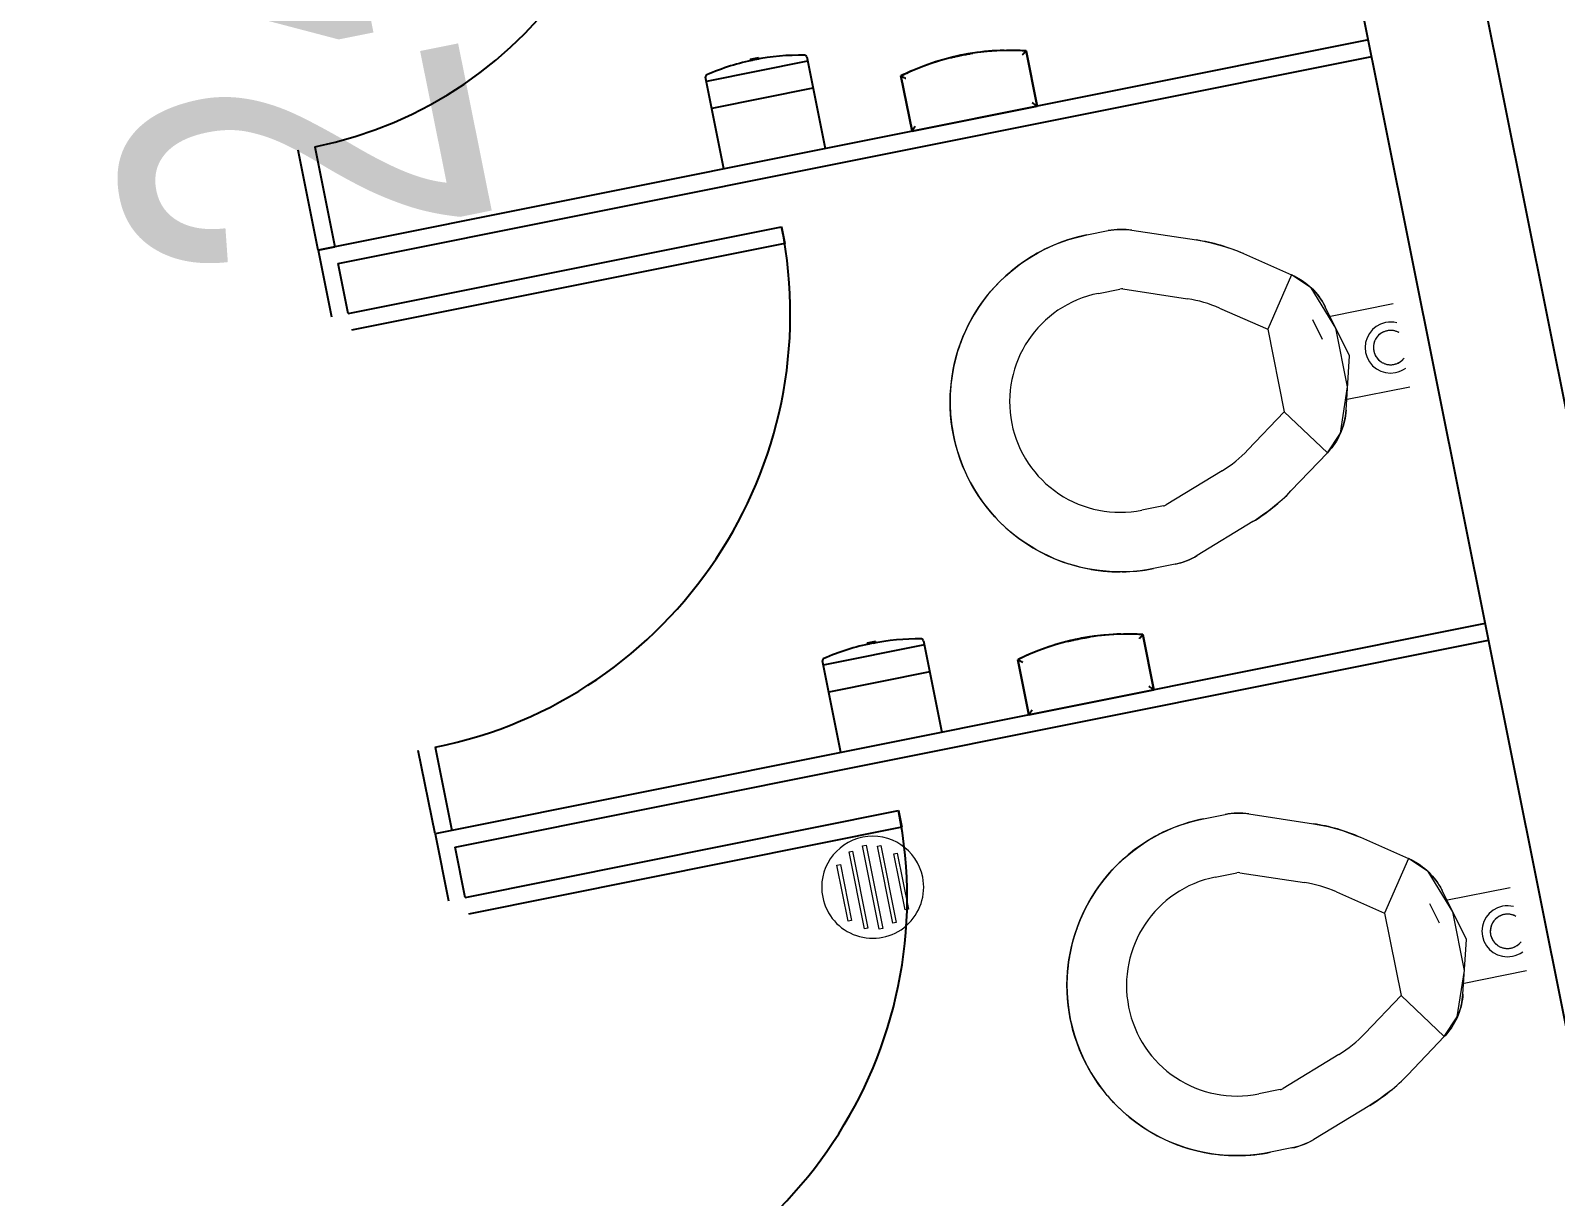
# Model space of a CAD drawing. Header units: inches. Extents: x 69200890 to 69205124, y 27678531 to 27681974.
# Drawn here: x 69201783.5 to 69201873.2, y 27679818 to 27679886.6 of the extents above; entities that cross this region are included whole.
import ezdxf
from ezdxf.enums import TextEntityAlignment as Align

# ---------------------------------------------------------------- set-up
doc = ezdxf.new("R2010")
doc.units = ezdxf.units.IN
doc.header["$LTSCALE"] = 10
doc.header["$MEASUREMENT"] = 0
doc.layers.get('0').update_dxf_attribs({"linetype": 'CONTINUOUS'})
for name, color, linetype in [('A-DOOR', 2, 'CONTINUOUS'), ('A-FLOR', 3, 'CONTINUOUS'), ('A-IDEN-ICON', 4, 'CONTINUOUS'), ('A-WALL', 5, 'CONTINUOUS'), ('AREA-TEXT', 3, 'CONTINUOUS')]:
    doc.layers.add(name, color=color, linetype=linetype)
doc.layers.add('P-SANR-FIXT', color=6, linetype='CONTINUOUS', lineweight=9)
doc.styles.add('CP_AREA', font='arial.ttf', dxfattribs={"height": 15})

# ---------------------------------------------------------------- blocks, each defined once
blk = doc.blocks.new('CPWOMEN')
at = {"const_width": 5.25}
blk.add_lwpolyline([(-13.125, 0, 1), (16.625, 0, 1)], format="xyb", close=True, dxfattribs=at)
for points in [[(1.75, -14), (1.75, -35)], [(-8.75, -24.5), (12.25, -24.5)]]:
    blk.add_lwpolyline(points, dxfattribs=at)
blk = doc.blocks.new('pf_Floor Drain - Floor Drain-8424085-LEVEL 1 FLOOR PLAN - OVERALL')
at = {"layer": 'P-SANR-FIXT'}
for p, q in [((-0.956, -2.306), (-0.956, 2.306)), ((-0.956, 2.306), (-0.75, 2.306)), ((-0.75, 2.306), (-0.75, -2.306)), ((-0.103, -2.5), (-0.103, 2.5)), ((-0.103, 2.5), (0.103, 2.5)), ((0.103, 2.5), (0.103, -2.5)), ((0.75, -2.306), (0.75, 2.306)), ((0.75, 2.306), (0.956, 2.306)), ((0.956, 2.306), (0.956, -2.306)), ((-1.809, -1.678), (-1.809, 1.678)), ((-1.809, 1.678), (-1.603, 1.678)), ((-1.603, 1.678), (-1.603, -1.678)), ((1.603, -1.678), (1.603, 1.678)), ((1.603, 1.678), (1.809, 1.678)), ((1.809, 1.678), (1.809, -1.678)), ((-1.603, -1.678), (-1.809, -1.678)), ((1.809, -1.678), (1.603, -1.678)), ((-0.75, -2.306), (-0.956, -2.306)), ((0.103, -2.5), (-0.103, -2.5)), ((0.956, -2.306), (0.75, -2.306))]:
    blk.add_line(p, q, dxfattribs=at)
for start, end in [(360, 180), (180, 360)]:
    blk.add_arc((0, 0), 3, start, end, dxfattribs=at)
blk = doc.blocks.new('pf_Toilet - Commercial _wall_ - WC-2 18_ Seat Height-12837905-LEVEL 1 FLOOR PLAN - OVERALL')
at = {"layer": 'P-SANR-FIXT'}
for p, q in [((13.441, -9.293), (13.441, -5.43)), ((18.441, -5.44), (18.441, -9.293)), ((15.941, -8.552), (12.841, -9.383)), ((19.041, -9.383), (15.941, -8.552)), ((14.183, -9.023), (11.582, -9.97)), ((17.699, -9.023), (14.183, -9.023)), ((20.3, -9.97), (17.699, -9.023)), ((11.582, -9.97), (10.6, -10.952)), ((14.691, -9.922), (13.451, -10.254)), ((21.283, -10.952), (20.3, -9.97)), ((8.824, -13.488), (10.6, -10.952)), ((10.6, -10.952), (13.467, -12.96)), ((10.6, -10.952), (13.467, -12.96)), ((18.416, -12.96), (21.283, -10.952)), ((18.416, -12.96), (21.283, -10.952)), ((21.283, -10.952), (23.058, -13.488)), ((11.691, -15.496), (13.467, -12.96)), ((13.467, -12.96), (18.416, -12.96)), ((18.416, -12.96), (20.191, -15.496)), ((6.182, -19.65), (7.498, -16.035)), ((24.384, -16.035), (25.7, -19.65)), ((9.471, -20.847), (10.787, -17.232)), ((21.095, -17.232), (22.411, -20.847)), ((5.941, -22.312), (5.941, -21.018)), ((9.441, -22.312), (9.441, -21.018)), ((22.441, -21.018), (22.441, -22.312)), ((25.941, -21.018), (25.941, -22.312))]:
    blk.add_line(p, q, dxfattribs=at)
at = {"layer": 'P-SANR-FIXT', "flags": 128}
for points in [[(15.164, -5.447), (15.139, -5.478), (15.115, -5.511), (15.092, -5.545), (15.071, -5.579), (15.052, -5.614), (15.033, -5.65), (15.016, -5.687), (15.001, -5.724), (14.987, -5.762), (14.975, -5.8), (14.964, -5.839), (14.955, -5.878), (14.947, -5.918), (14.941, -5.958), (14.937, -5.998), (14.934, -6.038), (14.933, -6.079), (14.933, -6.119), (14.935, -6.159), (14.939, -6.199), (14.944, -6.239), (14.951, -6.279), (14.959, -6.319), (14.969, -6.358), (14.98, -6.396), (14.993, -6.435), (15.008, -6.472), (15.024, -6.509), (15.041, -6.546), (15.06, -6.581), (15.081, -6.616), (15.103, -6.65), (15.126, -6.683), (15.15, -6.715), (15.176, -6.746), (15.203, -6.776), (15.231, -6.805), (15.26, -6.833), (15.29, -6.86), (15.321, -6.885), (15.354, -6.909), (15.387, -6.932), (15.421, -6.954), (15.456, -6.974), (15.492, -6.992), (15.528, -7.01), (15.565, -7.026), (15.603, -7.04), (15.641, -7.053), (15.68, -7.064), (15.719, -7.073), (15.759, -7.081), (15.799, -7.088), (15.839, -7.093), (15.879, -7.096), (15.919, -7.098), (15.941, -7.098)], [(15.941, -7.098), (15.981, -7.097), (16.022, -7.095), (16.062, -7.091), (16.102, -7.085), (16.141, -7.078), (16.181, -7.069), (16.22, -7.059), (16.258, -7.047), (16.296, -7.033), (16.334, -7.018), (16.371, -7.002), (16.407, -6.984), (16.442, -6.965), (16.477, -6.944), (16.511, -6.922), (16.543, -6.898), (16.575, -6.874), (16.606, -6.848), (16.636, -6.821), (16.665, -6.792), (16.692, -6.763), (16.718, -6.732), (16.743, -6.7), (16.767, -6.668), (16.79, -6.634), (16.811, -6.6), (16.831, -6.565), (16.849, -6.529), (16.866, -6.492), (16.881, -6.455), (16.895, -6.417), (16.907, -6.379), (16.918, -6.34), (16.927, -6.301), (16.935, -6.261), (16.941, -6.221), (16.945, -6.181), (16.948, -6.141), (16.95, -6.1), (16.949, -6.06), (16.947, -6.02), (16.944, -5.98), (16.938, -5.94), (16.932, -5.9), (16.923, -5.86), (16.913, -5.821), (16.902, -5.783), (16.889, -5.744), (16.874, -5.707), (16.858, -5.67), (16.841, -5.633), (16.822, -5.598), (16.801, -5.563), (16.78, -5.529), (16.756, -5.496), (16.732, -5.464)], [(10.6, -10.952), (10.694, -10.823), (10.793, -10.698), (10.898, -10.576), (11.007, -10.459), (11.121, -10.347), (11.239, -10.239), (11.361, -10.136), (11.488, -10.038), (11.618, -9.945), (11.752, -9.857), (11.889, -9.775), (12.029, -9.698), (12.173, -9.627), (12.319, -9.562), (12.467, -9.503), (12.618, -9.449), (12.771, -9.402), (12.841, -9.383)], [(19.041, -9.383), (19.195, -9.427), (19.347, -9.478), (19.496, -9.534), (19.644, -9.597), (19.788, -9.665), (19.93, -9.739), (20.069, -9.819), (20.204, -9.904), (20.336, -9.995), (20.464, -10.091), (20.588, -10.192), (20.708, -10.297), (20.824, -10.408), (20.935, -10.523), (21.042, -10.642), (21.144, -10.766), (21.24, -10.893), (21.283, -10.952)], [(7.498, -16.035), (7.657, -15.625), (7.832, -15.221), (8.023, -14.825), (8.229, -14.436), (8.451, -14.057), (8.688, -13.686), (8.824, -13.488)], [(23.058, -13.488), (23.303, -13.853), (23.534, -14.228), (23.749, -14.612), (23.948, -15.004), (24.132, -15.404), (24.3, -15.811), (24.384, -16.035)], [(5.941, -21.018), (5.944, -20.858), (5.954, -20.698), (5.97, -20.539), (5.992, -20.381), (6.021, -20.223), (6.056, -20.067), (6.097, -19.912), (6.144, -19.76), (6.182, -19.65)], [(25.7, -19.65), (25.752, -19.801), (25.797, -19.954), (25.837, -20.11), (25.87, -20.266), (25.897, -20.424), (25.917, -20.582), (25.932, -20.742), (25.939, -20.902), (25.941, -21.018)], [(6.544, -25.733), (6.415, -25.354), (6.301, -24.971), (6.202, -24.583), (6.119, -24.192), (6.052, -23.798), (6, -23.401), (5.965, -23.003), (5.945, -22.603), (5.941, -22.312)], [(25.941, -22.312), (25.933, -22.712), (25.909, -23.112), (25.869, -23.51), (25.813, -23.906), (25.742, -24.299), (25.654, -24.69), (25.552, -25.076), (25.433, -25.458), (25.338, -25.733)], [(8.87, -29.384), (8.593, -29.095), (8.328, -28.796), (8.074, -28.486), (7.834, -28.167), (7.606, -27.838), (7.392, -27.5), (7.191, -27.154), (7.005, -26.8), (6.832, -26.439), (6.675, -26.072), (6.544, -25.733)], [(25.338, -25.733), (25.194, -26.106), (25.035, -26.473), (24.861, -26.833), (24.673, -27.186), (24.471, -27.531), (24.256, -27.868), (24.027, -28.196), (23.785, -28.515), (23.531, -28.824), (23.264, -29.122), (23.012, -29.384)], [(12.521, -31.709), (12.148, -31.565), (11.781, -31.406), (11.421, -31.232), (11.067, -31.045), (10.722, -30.843), (10.385, -30.627), (10.057, -30.398), (9.739, -30.157), (9.43, -29.902), (9.132, -29.636), (8.87, -29.384)], [(23.012, -29.384), (22.724, -29.661), (22.424, -29.926), (22.115, -30.179), (21.795, -30.42), (21.466, -30.647), (21.129, -30.862), (20.783, -31.062), (20.429, -31.249), (20.068, -31.421), (19.7, -31.579), (19.361, -31.709)], [(15.941, -32.312), (15.541, -32.305), (15.142, -32.281), (14.744, -32.241), (14.348, -32.185), (13.954, -32.113), (13.564, -32.026), (13.178, -31.923), (12.795, -31.805), (12.521, -31.709)], [(19.361, -31.709), (18.983, -31.839), (18.599, -31.953), (18.212, -32.051), (17.82, -32.134), (17.426, -32.202), (17.03, -32.253), (16.631, -32.289), (16.232, -32.308), (15.941, -32.312)]]:
    blk.add_lwpolyline(points, dxfattribs=at)
at = {"layer": 'P-SANR-FIXT'}
for centre, radius, start, end in [((15.941, -6.089), 1.5, 154.69772, 180), ((15.941, -6.089), 1.5, 180, 0), ((15.941, -6.089), 1.009, 139.09195, 270), ((15.941, -6.089), 1.009, 330.82515, 40.90805), ((15.941, -6.089), 1.5, 0, 25.30228), ((15.941, -6.089), 1.009, 270, 315.47794), ((13.876, -13.246), 4, 105, 125), ((18.006, -13.246), 4, 55, 75), ((17.835, -19.797), 11, 145, 160), ((14.048, -19.797), 11, 20, 35), ((17.835, -19.797), 7.5, 145, 160), ((14.048, -19.797), 7.5, 20, 35), ((9.941, -21.018), 4, 160, 180), ((21.941, -21.018), 4, 0, 20), ((9.941, -21.018), 0.5, 160, 180), ((21.941, -21.018), 0.5, 0, 20), ((15.941, -22.312), 10, 180, 270), ((15.941, -22.312), 10, 180, 190.66964), ((15.941, -22.312), 6.5, 180, 270), ((15.941, -22.312), 10, 270, 0), ((15.941, -22.312), 6.5, 270, 0), ((15.941, -22.312), 10, 349.33036, 0), ((15.941, -22.312), 10, 194.16435, 200), ((15.941, -22.312), 10, 340, 345.83565), ((15.941, -22.312), 10, 200, 201.17298), ((15.941, -22.312), 10, 338.82702, 340), ((15.941, -22.312), 10, 209.16376, 212.5), ((15.941, -22.312), 10, 327.5, 330.83624), ((15.941, -22.312), 10, 237.5, 240.83624), ((15.941, -22.312), 10, 299.16376, 302.5), ((15.941, -22.312), 10, 248.82702, 250), ((15.941, -22.312), 10, 250, 255.83565), ((15.941, -22.312), 10, 259.33036, 270), ((15.941, -22.312), 10, 270, 280.66964), ((15.941, -22.312), 10, 284.16435, 290), ((15.941, -22.312), 10, 290, 291.17298)]:
    blk.add_arc(centre, radius, start, end, dxfattribs=at)

msp = doc.modelspace()

# ---------------------------------------------------------------- linework, layer by layer
at = {"layer": 'A-DOOR'}
for p, q in [((69201802.203, 27679869.928), (69201827.696, 27679875.035)), ((69201827.696, 27679875.035), (69201827.893, 27679874.055)), ((69201827.893, 27679874.055), (69201802.399, 27679868.948)), ((69201809.078, 27679835.61), (69201834.571, 27679840.717)), ((69201834.571, 27679840.717), (69201834.768, 27679839.737)), ((69201834.768, 27679839.737), (69201809.274, 27679834.63))]:
    msp.add_line(p, q, dxfattribs=at)
for centre, radius in [((69201795.524, 27679903.266), 24), ((69201802.203, 27679869.928), 26), ((69201809.078, 27679835.61), 26)]:
    msp.add_arc(centre, radius, 281.32828, 11.32828, dxfattribs=at)
at = {"layer": 'A-FLOR'}
for p, q in [((69201862.209, 27679886.029), (69201800.436, 27679873.654)), ((69201842.721, 27679882.125), (69201842.071, 27679885.373)), ((69201842.721, 27679882.125), (69201842.071, 27679885.373)), ((69201842.071, 27679885.373), (69201842.721, 27679882.125)), ((69201801.613, 27679872.87), (69201862.405, 27679885.048)), ((69201829.224, 27679884.766), (69201823.274, 27679883.574)), ((69201826.343, 27679884.97), (69201825.853, 27679884.872)), ((69201825.853, 27679884.872), (69201826.343, 27679884.97)), ((69201825.853, 27679884.872), (69201825.867, 27679884.804)), ((69201825.989, 27679884.828), (69201825.867, 27679884.804)), ((69201825.867, 27679884.804), (69201825.989, 27679884.828)), ((69201826.357, 27679884.902), (69201826.234, 27679884.877)), ((69201826.234, 27679884.877), (69201826.357, 27679884.902)), ((69201826.357, 27679884.902), (69201826.343, 27679884.97)), ((69201829.17, 27679885.017), (69201830.25, 27679879.627)), ((69201824.306, 27679878.436), (69201823.226, 27679883.826)), ((69201834.717, 27679883.9), (69201835.367, 27679880.652)), ((69201834.717, 27679883.9), (69201835.367, 27679880.652)), ((69201835.367, 27679880.652), (69201834.717, 27679883.9)), ((69201829.541, 27679883.181), (69201823.594, 27679881.99)), ((69201835.367, 27679880.652), (69201842.721, 27679882.125)), ((69201800.436, 27679873.654), (69201799.258, 27679879.537)), ((69201800.238, 27679879.733), (69201801.417, 27679873.85)), ((69201800.436, 27679873.654), (69201801.417, 27679873.85)), ((69201800.436, 27679873.654), (69201801.222, 27679869.732)), ((69201802.203, 27679869.928), (69201801.613, 27679872.87)), ((69201869.084, 27679851.711), (69201807.311, 27679839.336)), ((69201808.488, 27679838.552), (69201869.281, 27679850.73)), ((69201836.099, 27679850.448), (69201830.149, 27679849.256)), ((69201833.218, 27679850.652), (69201832.728, 27679850.554)), ((69201832.728, 27679850.554), (69201833.218, 27679850.652)), ((69201832.728, 27679850.554), (69201832.742, 27679850.486)), ((69201832.864, 27679850.51), (69201832.742, 27679850.486)), ((69201832.742, 27679850.486), (69201832.864, 27679850.51)), ((69201833.232, 27679850.584), (69201833.109, 27679850.559)), ((69201833.109, 27679850.559), (69201833.232, 27679850.584)), ((69201833.232, 27679850.584), (69201833.218, 27679850.652)), ((69201836.045, 27679850.699), (69201837.125, 27679845.308)), ((69201849.596, 27679847.807), (69201848.946, 27679851.055)), ((69201849.596, 27679847.807), (69201848.946, 27679851.055)), ((69201848.946, 27679851.055), (69201849.596, 27679847.807)), ((69201831.181, 27679844.118), (69201830.101, 27679849.508)), ((69201841.592, 27679849.582), (69201842.242, 27679846.334)), ((69201841.592, 27679849.582), (69201842.242, 27679846.334)), ((69201842.242, 27679846.334), (69201841.592, 27679849.582)), ((69201836.416, 27679848.863), (69201830.469, 27679847.672)), ((69201842.242, 27679846.334), (69201849.596, 27679847.807)), ((69201807.311, 27679839.336), (69201806.329, 27679844.238)), ((69201807.31, 27679844.435), (69201808.292, 27679839.532)), ((69201807.311, 27679839.336), (69201808.097, 27679835.414)), ((69201809.078, 27679835.61), (69201808.488, 27679838.552))]:
    msp.add_line(p, q, dxfattribs=at)
at = {"layer": 'A-FLOR', "flags": 128}
for points in [[(69201842.071, 27679885.373), (69201841.499, 27679885.4), (69201840.926, 27679885.404), (69201840.354, 27679885.386), (69201839.783, 27679885.344), (69201839.214, 27679885.28), (69201838.649, 27679885.193), (69201838.087, 27679885.083), (69201837.53, 27679884.951), (69201836.978, 27679884.797), (69201836.434, 27679884.621), (69201835.896, 27679884.423), (69201835.367, 27679884.204), (69201834.848, 27679883.964), (69201834.717, 27679883.9)], [(69201848.946, 27679851.055), (69201848.374, 27679851.082), (69201847.801, 27679851.086), (69201847.229, 27679851.067), (69201846.658, 27679851.026), (69201846.089, 27679850.962), (69201845.524, 27679850.875), (69201844.962, 27679850.765), (69201844.405, 27679850.633), (69201843.853, 27679850.479), (69201843.309, 27679850.303), (69201842.771, 27679850.105), (69201842.242, 27679849.886), (69201841.723, 27679849.646), (69201841.592, 27679849.582)]]:
    msp.add_lwpolyline(points, dxfattribs=at)
at = {"layer": 'A-FLOR'}
for centre, radius, start, end in [((69201841.107, 27679871.093), 14.312, 91.31826, 98.69776), ((69201841.107, 27679871.093), 14.312, 86.139, 88.91255), ((69201841.107, 27679871.093), 14.312, 86.139, 88.02587), ((69201828.803, 27679871.417), 13.703, 101.32828, 113.6877), ((69201828.803, 27679871.417), 13.703, 88.96887, 101.32828), ((69201829.048, 27679884.993), 0.125, 11.32828, 88.96887), ((69201841.107, 27679871.093), 14.312, 104.17409, 111.33825), ((69201841.107, 27679871.093), 14.312, 101.32828, 103.9563), ((69201841.107, 27679871.093), 14.312, 98.7487, 102.5422), ((69201841.107, 27679871.093), 14.312, 98.70026, 101.32828), ((69201823.349, 27679883.851), 0.125, 113.6877, 191.32828), ((69201841.107, 27679871.093), 14.312, 113.74404, 116.51757), ((69201841.107, 27679871.093), 14.312, 114.63071, 116.51757), ((69201835.678, 27679837.099), 13.703, 101.32828, 113.6877), ((69201835.678, 27679837.099), 13.703, 88.96887, 101.32828), ((69201835.923, 27679850.675), 0.125, 11.32828, 88.96887), ((69201847.982, 27679836.775), 14.312, 104.17409, 111.33825), ((69201847.982, 27679836.775), 14.312, 101.32828, 103.9563), ((69201847.982, 27679836.775), 14.312, 98.7487, 102.5422), ((69201847.982, 27679836.775), 14.312, 98.70026, 101.32828), ((69201847.982, 27679836.775), 14.312, 91.31826, 98.69776), ((69201847.982, 27679836.775), 14.312, 86.139, 88.91255), ((69201847.982, 27679836.775), 14.312, 86.139, 88.02587), ((69201830.224, 27679849.533), 0.125, 113.6877, 191.32828), ((69201847.982, 27679836.775), 14.312, 113.74404, 116.51757), ((69201847.982, 27679836.775), 14.312, 114.63071, 116.51757)]:
    msp.add_arc(centre, radius, start, end, dxfattribs=at)
for points, knots in [([(69201841.863, 27679885.135), (69201841.884, 27679885.159), (69201841.91, 27679885.189), (69201841.94, 27679885.224), (69201841.955, 27679885.241), (69201841.969, 27679885.257), (69201841.982, 27679885.271), (69201841.992, 27679885.283), (69201842.001, 27679885.293), (69201842.009, 27679885.303), (69201842.018, 27679885.312), (69201842.025, 27679885.321), (69201842.032, 27679885.329), (69201842.039, 27679885.337), (69201842.045, 27679885.344), (69201842.051, 27679885.351), (69201842.058, 27679885.358), (69201842.067, 27679885.369), (69201842.071, 27679885.373), (69201842.071, 27679885.373)], [-1, -1, -1, -1, -0.785714, -0.732143, -0.678571, -0.625, -0.571429, -0.535714, -0.5, -0.464286, -0.428571, -0.392857, -0.357143, -0.321429, -0.285714, -0.25, -0.214286, -0.142857, 0, 0, 0, 0]), ([(69201837.655, 27679884.983), (69201837.681, 27679884.989), (69201837.742, 27679885.004), (69201837.877, 27679885.036), (69201838.063, 27679885.079), (69201838.217, 27679885.111), (69201838.295, 27679885.127)], [0, 0, 0, 0, 0.2, 0.4, 0.7, 1, 1, 1, 1]), ([(69201838.295, 27679885.127), (69201838.348, 27679885.137), (69201838.45, 27679885.157), (69201838.625, 27679885.189), (69201838.802, 27679885.219), (69201838.901, 27679885.234), (69201838.942, 27679885.241)], [0, 0, 0, 0, 0.2, 0.4, 0.7, 1, 1, 1, 1]), ([(69201834.717, 27679883.9), (69201834.717, 27679883.899), (69201834.721, 27679883.897), (69201834.734, 27679883.891), (69201834.743, 27679883.887), (69201834.751, 27679883.883), (69201834.759, 27679883.879), (69201834.772, 27679883.873), (69201834.785, 27679883.866), (69201834.8, 27679883.859), (69201834.815, 27679883.851), (69201834.835, 27679883.841), (69201834.861, 27679883.829), (69201834.896, 27679883.811), (69201834.943, 27679883.788), (69201834.981, 27679883.77), (69201835, 27679883.76)], [-1, -1, -1, -1, -0.857143, -0.785714, -0.75, -0.714286, -0.678571, -0.642857, -0.571429, -0.535714, -0.5, -0.428571, -0.357143, -0.285714, -0.142857, 0, 0, 0, 0]), ([(69201842.721, 27679882.125), (69201842.721, 27679882.125), (69201842.716, 27679882.128), (69201842.7, 27679882.139), (69201842.683, 27679882.151), (69201842.665, 27679882.163), (69201842.648, 27679882.173), (69201842.631, 27679882.185), (69201842.607, 27679882.201), (69201842.58, 27679882.219), (69201842.557, 27679882.234), (69201842.534, 27679882.25), (69201842.491, 27679882.278), (69201842.453, 27679882.304), (69201842.427, 27679882.321)], [0, 0, 0, 0, 0.166667, 0.25, 0.333333, 0.416667, 0.458333, 0.5, 0.583333, 0.666667, 0.708333, 0.75, 0.833333, 1, 1, 1, 1]), ([(69201835.367, 27679880.652), (69201835.367, 27679880.652), (69201835.371, 27679880.657), (69201835.382, 27679880.673), (69201835.393, 27679880.69), (69201835.405, 27679880.708), (69201835.416, 27679880.725), (69201835.428, 27679880.742), (69201835.444, 27679880.766), (69201835.461, 27679880.793), (69201835.477, 27679880.816), (69201835.492, 27679880.839), (69201835.521, 27679880.882), (69201835.546, 27679880.92), (69201835.563, 27679880.946)], [0, 0, 0, 0, 0.166667, 0.25, 0.333333, 0.416667, 0.458333, 0.5, 0.583333, 0.666667, 0.708333, 0.75, 0.833333, 1, 1, 1, 1]), ([(69201844.53, 27679850.665), (69201844.556, 27679850.671), (69201844.617, 27679850.686), (69201844.752, 27679850.718), (69201844.938, 27679850.761), (69201845.092, 27679850.793), (69201845.17, 27679850.808)], [0, 0, 0, 0, 0.2, 0.4, 0.7, 1, 1, 1, 1]), ([(69201845.17, 27679850.808), (69201845.223, 27679850.819), (69201845.325, 27679850.839), (69201845.5, 27679850.871), (69201845.677, 27679850.901), (69201845.776, 27679850.916), (69201845.817, 27679850.923)], [0, 0, 0, 0, 0.2, 0.4, 0.7, 1, 1, 1, 1]), ([(69201848.738, 27679850.817), (69201848.759, 27679850.841), (69201848.785, 27679850.871), (69201848.815, 27679850.906), (69201848.83, 27679850.923), (69201848.844, 27679850.939), (69201848.857, 27679850.953), (69201848.867, 27679850.965), (69201848.876, 27679850.975), (69201848.884, 27679850.985), (69201848.893, 27679850.994), (69201848.9, 27679851.003), (69201848.907, 27679851.011), (69201848.914, 27679851.019), (69201848.92, 27679851.026), (69201848.926, 27679851.032), (69201848.933, 27679851.04), (69201848.942, 27679851.051), (69201848.946, 27679851.055), (69201848.946, 27679851.055)], [-1, -1, -1, -1, -0.785714, -0.732143, -0.678571, -0.625, -0.571429, -0.535714, -0.5, -0.464286, -0.428571, -0.392857, -0.357143, -0.321429, -0.285714, -0.25, -0.214286, -0.142857, 0, 0, 0, 0]), ([(69201841.592, 27679849.582), (69201841.592, 27679849.581), (69201841.596, 27679849.579), (69201841.609, 27679849.573), (69201841.618, 27679849.568), (69201841.626, 27679849.565), (69201841.634, 27679849.561), (69201841.647, 27679849.555), (69201841.66, 27679849.548), (69201841.675, 27679849.541), (69201841.69, 27679849.533), (69201841.71, 27679849.523), (69201841.736, 27679849.511), (69201841.771, 27679849.493), (69201841.818, 27679849.47), (69201841.856, 27679849.451), (69201841.875, 27679849.442)], [-1, -1, -1, -1, -0.857143, -0.785714, -0.75, -0.714286, -0.678571, -0.642857, -0.571429, -0.535714, -0.5, -0.428571, -0.357143, -0.285714, -0.142857, 0, 0, 0, 0]), ([(69201849.596, 27679847.807), (69201849.596, 27679847.807), (69201849.591, 27679847.81), (69201849.575, 27679847.821), (69201849.558, 27679847.833), (69201849.54, 27679847.844), (69201849.523, 27679847.855), (69201849.506, 27679847.867), (69201849.482, 27679847.883), (69201849.455, 27679847.901), (69201849.432, 27679847.916), (69201849.409, 27679847.932), (69201849.366, 27679847.96), (69201849.328, 27679847.986), (69201849.302, 27679848.003)], [0, 0, 0, 0, 0.166667, 0.25, 0.333333, 0.416667, 0.458333, 0.5, 0.583333, 0.666667, 0.708333, 0.75, 0.833333, 1, 1, 1, 1]), ([(69201842.242, 27679846.334), (69201842.242, 27679846.334), (69201842.246, 27679846.339), (69201842.257, 27679846.355), (69201842.268, 27679846.372), (69201842.28, 27679846.39), (69201842.291, 27679846.406), (69201842.303, 27679846.424), (69201842.319, 27679846.448), (69201842.337, 27679846.475), (69201842.352, 27679846.497), (69201842.367, 27679846.521), (69201842.396, 27679846.564), (69201842.421, 27679846.602), (69201842.438, 27679846.628)], [0, 0, 0, 0, 0.166667, 0.25, 0.333333, 0.416667, 0.458333, 0.5, 0.583333, 0.666667, 0.708333, 0.75, 0.833333, 1, 1, 1, 1])]:
    msp.add_open_spline(points, degree=3, knots=knots, dxfattribs=at)
at = {"layer": 'A-WALL', "lineweight": 25}
msp.add_line((69201898.291, 27679742.189), (69201849.896, 27679983.764), dxfattribs=at)
at = {"layer": 'A-WALL'}
msp.add_line((69201890.299, 27679745.815), (69201842.91, 27679982.365), dxfattribs=at)

# ---------------------------------------------------------------- block references
at = {"layer": 'A-IDEN-ICON', "rotation": 101.3690302236795}
msp.add_blockref('CPWOMEN', (69201823.481, 27679795.429), dxfattribs=at)
at = {"layer": 'P-SANR-FIXT'}
for name, p, rotation in [('pf_Toilet - Commercial _wall_ - WC-2 18_ Seat Height-12837905-LEVEL 1 FLOOR PLAN - OVERALL', (69201866.352, 27679884.759), 281.328283025014), ('pf_Toilet - Commercial _wall_ - WC-2 18_ Seat Height-12837905-LEVEL 1 FLOOR PLAN - OVERALL', (69201873.227, 27679850.441), 281.328283025014), ('pf_Floor Drain - Floor Drain-8424085-LEVEL 1 FLOOR PLAN - OVERALL', (69201833.053, 27679836.206), 11.32828302501397)]:
    msp.add_blockref(name, p, dxfattribs=dict(at, rotation=rotation))

# ---------------------------------------------------------------- texts
at = {"layer": 'AREA-TEXT', "style": 'CP_AREA', "width": 0.75}
msp.add_text('246 SF', height=21, rotation=101.37, dxfattribs=at).set_placement((69201793.578, 27679907.604), align=Align.MIDDLE_CENTER)

doc.saveas('drawing.dxf')
